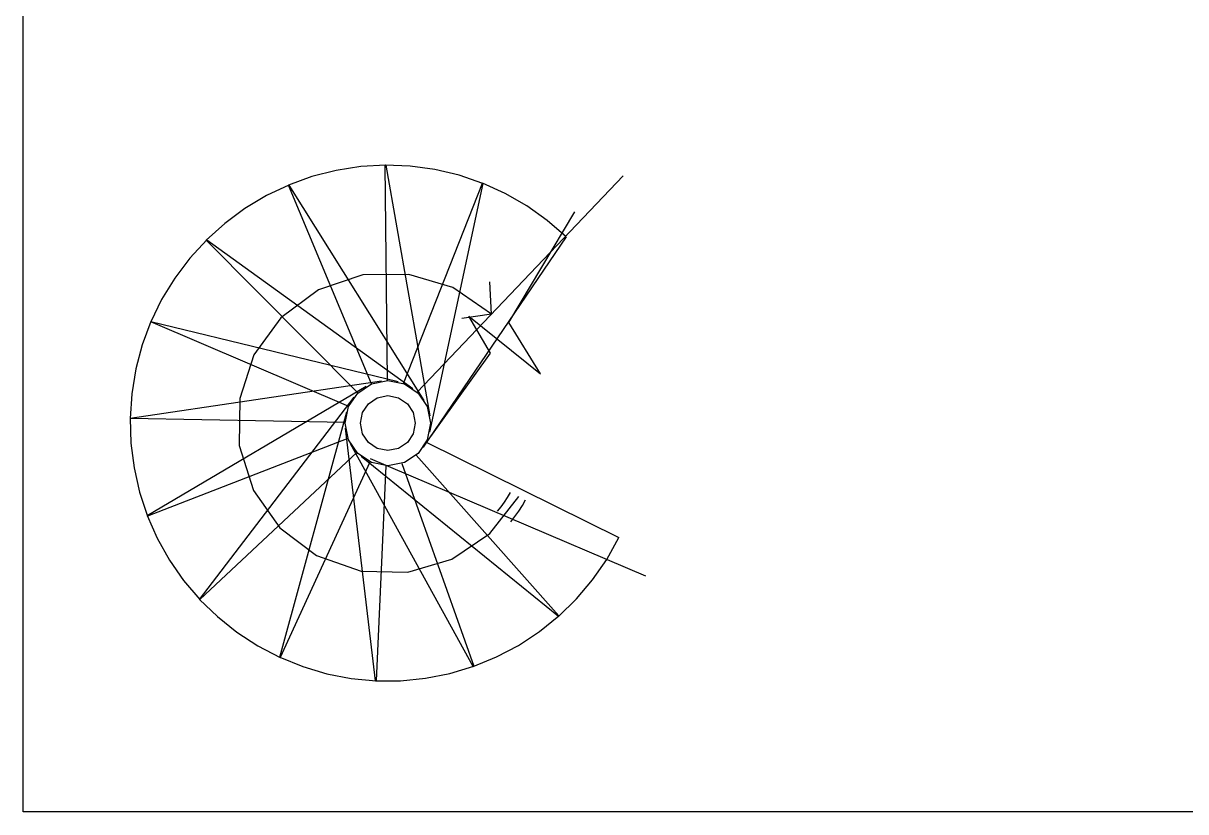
# Model space of a CAD drawing. Header units: metres. Extents: x 2 to 323, y -2 to 254.
# Drawn here: x 116.216 to 121.189, y 116.411 to 119.782 of the extents above; entities that cross this region are included whole.
import ezdxf

# ---------------------------------------------------------------- set-up
doc = ezdxf.new("R2010")
doc.units = ezdxf.units.M
doc.layers.add('0-PROYECCIONES', color=7, linetype='Continuous')
doc.layers.add('0-VISTA-005', color=7, linetype='Continuous')

msp = doc.modelspace()

# ---------------------------------------------------------------- linework, layer by layer
for p, q in [((117.774, 118.255), (117.764, 119.175)), ((117.767, 119.175), (117.955, 118.104)), ((117.842, 118.242), (118.18, 119.098)), ((117.901, 118.204), (118.782, 119.129)), ((118.182, 119.097), (117.954, 118.034)), ((117.705, 118.241), (117.35, 119.089)), ((117.352, 119.09), (117.93, 118.169)), ((117.647, 118.202), (116.999, 118.855)), ((117.001, 118.856), (117.882, 118.22)), ((118.538, 118.869), (117.927, 117.97)), ((116.762, 118.507), (117.819, 118.25)), ((116.762, 118.507), (117.819, 118.25)), ((117.608, 118.144), (116.762, 118.505)), ((116.673, 118.094), (117.749, 118.253)), ((116.746, 117.678), (117.683, 118.23)), ((116.97, 117.319), (117.631, 118.183)), ((117.313, 117.072), (117.6, 118.12)), ((117.593, 118.075), (116.673, 118.092)), ((117.593, 118.075), (116.673, 118.092)), ((117.723, 116.971), (117.594, 118.051)), ((117.605, 118.007), (116.747, 117.675)), ((118.141, 117.032), (117.616, 117.984)), ((117.939, 117.991), (118.764, 117.584)), ((117.643, 117.947), (116.972, 117.318)), ((117.699, 117.906), (117.315, 117.071)), ((118.506, 117.246), (117.661, 117.93)), ((117.7, 117.921), (118.877, 117.419)), ((117.836, 117.9), (118.144, 117.033)), ((117.897, 117.936), (118.507, 117.248)), ((117.767, 117.89), (117.725, 116.971))]:
    msp.add_line(p, q)
for points in [[(117.767, 119.175), (117.66, 119.169), (117.554, 119.152), (117.451, 119.126), (117.35, 119.089)], [(118.182, 119.097), (118.081, 119.132), (117.977, 119.156), (117.871, 119.171), (117.764, 119.175)], [(118.538, 118.869), (118.457, 118.939), (118.37, 119.001), (118.277, 119.054), (118.18, 119.098)], [(117.352, 119.09), (117.256, 119.045), (117.164, 118.99), (117.078, 118.926), (116.999, 118.855)], [(117.001, 118.856), (116.928, 118.778), (116.864, 118.692), (116.808, 118.601), (116.762, 118.505)], [(116.762, 118.507), (116.725, 118.407), (116.698, 118.304), (116.68, 118.198), (116.673, 118.092)], [(116.673, 118.094), (116.676, 117.987), (116.69, 117.881), (116.713, 117.777), (116.747, 117.675)], [(116.746, 117.678), (116.789, 117.58), (116.841, 117.487), (116.902, 117.399), (116.972, 117.318)], [(118.506, 117.246), (118.582, 117.321), (118.651, 117.402), (118.712, 117.49), (118.764, 117.584)], [(116.97, 117.319), (117.047, 117.245), (117.13, 117.178), (117.22, 117.12), (117.315, 117.071)], [(118.141, 117.032), (118.24, 117.073), (118.335, 117.122), (118.424, 117.181), (118.507, 117.248)], [(117.313, 117.072), (117.412, 117.032), (117.514, 117.001), (117.619, 116.981), (117.725, 116.971)], [(117.723, 116.971), (117.83, 116.971), (117.936, 116.982), (118.041, 117.002), (118.144, 117.033)]]:
    msp.add_lwpolyline(points)
for points in [[(117.958, 118.072), (117.944, 118.001), (117.905, 117.943), (117.847, 117.904), (117.776, 117.89), (117.705, 117.904), (117.647, 117.943), (117.607, 118.001), (117.593, 118.072), (117.607, 118.143), (117.647, 118.201), (117.705, 118.24), (117.776, 118.255), (117.847, 118.24), (117.905, 118.201), (117.944, 118.143), (117.958, 118.072)], [(117.958, 118.072), (117.944, 118.001), (117.905, 117.943), (117.847, 117.904), (117.776, 117.89), (117.705, 117.904), (117.647, 117.943), (117.607, 118.001), (117.593, 118.072), (117.607, 118.143), (117.647, 118.201), (117.705, 118.24), (117.776, 118.255), (117.847, 118.24), (117.905, 118.201), (117.944, 118.143), (117.958, 118.072)], [(117.958, 118.072), (117.944, 118.001), (117.905, 117.943), (117.847, 117.904), (117.776, 117.89), (117.705, 117.904), (117.647, 117.943), (117.607, 118.001), (117.593, 118.072), (117.607, 118.143), (117.647, 118.201), (117.705, 118.24), (117.776, 118.255), (117.847, 118.24), (117.905, 118.201), (117.944, 118.143), (117.958, 118.072)], [(117.958, 118.072), (117.944, 118.001), (117.905, 117.943), (117.847, 117.904), (117.776, 117.89), (117.705, 117.904), (117.647, 117.943), (117.607, 118.001), (117.593, 118.072), (117.607, 118.143), (117.647, 118.201), (117.705, 118.24), (117.776, 118.255), (117.847, 118.24), (117.905, 118.201), (117.944, 118.143), (117.958, 118.072)], [(117.958, 118.072), (117.944, 118.001), (117.905, 117.943), (117.847, 117.904), (117.776, 117.89), (117.705, 117.904), (117.647, 117.943), (117.607, 118.001), (117.593, 118.072), (117.607, 118.143), (117.647, 118.201), (117.705, 118.24), (117.776, 118.255), (117.847, 118.24), (117.905, 118.201), (117.944, 118.143), (117.958, 118.072)], [(117.958, 118.072), (117.944, 118.001), (117.905, 117.943), (117.847, 117.904), (117.776, 117.89), (117.705, 117.904), (117.647, 117.943), (117.607, 118.001), (117.593, 118.072), (117.607, 118.143), (117.647, 118.201), (117.705, 118.24), (117.776, 118.255), (117.847, 118.24), (117.905, 118.201), (117.944, 118.143), (117.958, 118.072)], [(117.958, 118.072), (117.944, 118.001), (117.905, 117.943), (117.847, 117.904), (117.776, 117.89), (117.705, 117.904), (117.647, 117.943), (117.607, 118.001), (117.593, 118.072), (117.607, 118.143), (117.647, 118.201), (117.705, 118.24), (117.776, 118.255), (117.847, 118.24), (117.905, 118.201), (117.944, 118.143), (117.958, 118.072)], [(117.958, 118.072), (117.944, 118.001), (117.905, 117.943), (117.847, 117.904), (117.776, 117.89), (117.705, 117.904), (117.647, 117.943), (117.607, 118.001), (117.593, 118.072), (117.607, 118.143), (117.647, 118.201), (117.705, 118.24), (117.776, 118.255), (117.847, 118.24), (117.905, 118.201), (117.944, 118.143), (117.958, 118.072)], [(117.958, 118.072), (117.944, 118.001), (117.905, 117.943), (117.847, 117.904), (117.776, 117.89), (117.705, 117.904), (117.647, 117.943), (117.607, 118.001), (117.593, 118.072), (117.607, 118.143), (117.647, 118.201), (117.705, 118.24), (117.776, 118.255), (117.847, 118.24), (117.905, 118.201), (117.944, 118.143), (117.958, 118.072)], [(117.958, 118.072), (117.944, 118.001), (117.905, 117.943), (117.847, 117.904), (117.776, 117.89), (117.705, 117.904), (117.647, 117.943), (117.607, 118.001), (117.593, 118.072), (117.607, 118.143), (117.647, 118.201), (117.705, 118.24), (117.776, 118.255), (117.847, 118.24), (117.905, 118.201), (117.944, 118.143), (117.958, 118.072)], [(117.958, 118.072), (117.944, 118.001), (117.905, 117.943), (117.847, 117.904), (117.776, 117.89), (117.705, 117.904), (117.647, 117.943), (117.607, 118.001), (117.593, 118.072), (117.607, 118.143), (117.647, 118.201), (117.705, 118.24), (117.776, 118.255), (117.847, 118.24), (117.905, 118.201), (117.944, 118.143), (117.958, 118.072)], [(117.958, 118.072), (117.944, 118.001), (117.905, 117.943), (117.847, 117.904), (117.776, 117.89), (117.705, 117.904), (117.647, 117.943), (117.607, 118.001), (117.593, 118.072), (117.607, 118.143), (117.647, 118.201), (117.705, 118.24), (117.776, 118.255), (117.847, 118.24), (117.905, 118.201), (117.944, 118.143), (117.958, 118.072)], [(117.958, 118.072), (117.944, 118.001), (117.905, 117.943), (117.847, 117.904), (117.776, 117.89), (117.705, 117.904), (117.647, 117.943), (117.607, 118.001), (117.593, 118.072), (117.607, 118.143), (117.647, 118.201), (117.705, 118.24), (117.776, 118.255), (117.847, 118.24), (117.905, 118.201), (117.944, 118.143), (117.958, 118.072)], [(117.958, 118.072), (117.944, 118.001), (117.905, 117.943), (117.847, 117.904), (117.776, 117.89), (117.705, 117.904), (117.647, 117.943), (117.607, 118.001), (117.593, 118.072), (117.607, 118.143), (117.647, 118.201), (117.705, 118.24), (117.776, 118.255), (117.847, 118.24), (117.905, 118.201), (117.944, 118.143), (117.958, 118.072)], [(117.958, 118.072), (117.944, 118.001), (117.905, 117.943), (117.847, 117.904), (117.776, 117.89), (117.705, 117.904), (117.647, 117.943), (117.607, 118.001), (117.593, 118.072), (117.607, 118.143), (117.647, 118.201), (117.705, 118.24), (117.776, 118.255), (117.847, 118.24), (117.905, 118.201), (117.944, 118.143), (117.958, 118.072)], [(117.893, 118.072), (117.884, 118.027), (117.859, 117.989), (117.821, 117.964), (117.776, 117.955), (117.73, 117.964), (117.693, 117.989), (117.667, 118.027), (117.658, 118.072), (117.667, 118.118), (117.693, 118.155), (117.73, 118.181), (117.776, 118.19), (117.821, 118.181), (117.859, 118.155), (117.884, 118.118), (117.893, 118.072)], [(117.893, 118.072), (117.884, 118.027), (117.859, 117.989), (117.821, 117.964), (117.776, 117.955), (117.73, 117.964), (117.693, 117.989), (117.667, 118.027), (117.658, 118.072), (117.667, 118.118), (117.693, 118.155), (117.73, 118.181), (117.776, 118.19), (117.821, 118.181), (117.859, 118.155), (117.884, 118.118), (117.893, 118.072)], [(117.893, 118.072), (117.884, 118.027), (117.859, 117.989), (117.821, 117.964), (117.776, 117.955), (117.73, 117.964), (117.693, 117.989), (117.667, 118.027), (117.658, 118.072), (117.667, 118.118), (117.693, 118.155), (117.73, 118.181), (117.776, 118.19), (117.821, 118.181), (117.859, 118.155), (117.884, 118.118), (117.893, 118.072)], [(117.893, 118.072), (117.884, 118.027), (117.859, 117.989), (117.821, 117.964), (117.776, 117.955), (117.73, 117.964), (117.693, 117.989), (117.667, 118.027), (117.658, 118.072), (117.667, 118.118), (117.693, 118.155), (117.73, 118.181), (117.776, 118.19), (117.821, 118.181), (117.859, 118.155), (117.884, 118.118), (117.893, 118.072)], [(117.893, 118.072), (117.884, 118.027), (117.859, 117.989), (117.821, 117.964), (117.776, 117.955), (117.73, 117.964), (117.693, 117.989), (117.667, 118.027), (117.658, 118.072), (117.667, 118.118), (117.693, 118.155), (117.73, 118.181), (117.776, 118.19), (117.821, 118.181), (117.859, 118.155), (117.884, 118.118), (117.893, 118.072)], [(117.893, 118.072), (117.884, 118.027), (117.859, 117.989), (117.821, 117.964), (117.776, 117.955), (117.73, 117.964), (117.693, 117.989), (117.667, 118.027), (117.658, 118.072), (117.667, 118.118), (117.693, 118.155), (117.73, 118.181), (117.776, 118.19), (117.821, 118.181), (117.859, 118.155), (117.884, 118.118), (117.893, 118.072)], [(117.893, 118.072), (117.884, 118.027), (117.859, 117.989), (117.821, 117.964), (117.776, 117.955), (117.73, 117.964), (117.693, 117.989), (117.667, 118.027), (117.658, 118.072), (117.667, 118.118), (117.693, 118.155), (117.73, 118.181), (117.776, 118.19), (117.821, 118.181), (117.859, 118.155), (117.884, 118.118), (117.893, 118.072)], [(117.893, 118.072), (117.884, 118.027), (117.859, 117.989), (117.821, 117.964), (117.776, 117.955), (117.73, 117.964), (117.693, 117.989), (117.667, 118.027), (117.658, 118.072), (117.667, 118.118), (117.693, 118.155), (117.73, 118.181), (117.776, 118.19), (117.821, 118.181), (117.859, 118.155), (117.884, 118.118), (117.893, 118.072)], [(117.893, 118.072), (117.884, 118.027), (117.859, 117.989), (117.821, 117.964), (117.776, 117.955), (117.73, 117.964), (117.693, 117.989), (117.667, 118.027), (117.658, 118.072), (117.667, 118.118), (117.693, 118.155), (117.73, 118.181), (117.776, 118.19), (117.821, 118.181), (117.859, 118.155), (117.884, 118.118), (117.893, 118.072)], [(117.893, 118.072), (117.884, 118.027), (117.859, 117.989), (117.821, 117.964), (117.776, 117.955), (117.73, 117.964), (117.693, 117.989), (117.667, 118.027), (117.658, 118.072), (117.667, 118.118), (117.693, 118.155), (117.73, 118.181), (117.776, 118.19), (117.821, 118.181), (117.859, 118.155), (117.884, 118.118), (117.893, 118.072)], [(117.893, 118.072), (117.884, 118.027), (117.859, 117.989), (117.821, 117.964), (117.776, 117.955), (117.73, 117.964), (117.693, 117.989), (117.667, 118.027), (117.658, 118.072), (117.667, 118.118), (117.693, 118.155), (117.73, 118.181), (117.776, 118.19), (117.821, 118.181), (117.859, 118.155), (117.884, 118.118), (117.893, 118.072)], [(117.893, 118.072), (117.884, 118.027), (117.859, 117.989), (117.821, 117.964), (117.776, 117.955), (117.73, 117.964), (117.693, 117.989), (117.667, 118.027), (117.658, 118.072), (117.667, 118.118), (117.693, 118.155), (117.73, 118.181), (117.776, 118.19), (117.821, 118.181), (117.859, 118.155), (117.884, 118.118), (117.893, 118.072)], [(117.893, 118.072), (117.884, 118.027), (117.859, 117.989), (117.821, 117.964), (117.776, 117.955), (117.73, 117.964), (117.693, 117.989), (117.667, 118.027), (117.658, 118.072), (117.667, 118.118), (117.693, 118.155), (117.73, 118.181), (117.776, 118.19), (117.821, 118.181), (117.859, 118.155), (117.884, 118.118), (117.893, 118.072)], [(117.893, 118.072), (117.884, 118.027), (117.859, 117.989), (117.821, 117.964), (117.776, 117.955), (117.73, 117.964), (117.693, 117.989), (117.667, 118.027), (117.658, 118.072), (117.667, 118.118), (117.693, 118.155), (117.73, 118.181), (117.776, 118.19), (117.821, 118.181), (117.859, 118.155), (117.884, 118.118), (117.893, 118.072)], [(117.893, 118.072), (117.884, 118.027), (117.859, 117.989), (117.821, 117.964), (117.776, 117.955), (117.73, 117.964), (117.693, 117.989), (117.667, 118.027), (117.658, 118.072), (117.667, 118.118), (117.693, 118.155), (117.73, 118.181), (117.776, 118.19), (117.821, 118.181), (117.859, 118.155), (117.884, 118.118), (117.893, 118.072)]]:
    msp.add_lwpolyline(points, close=True)
at = {"layer": '0-PROYECCIONES'}
msp.add_lwpolyline([(131.146, 127.361), (131.146, 127.361), (131.146, 127.361), (131.146, 116.411), (116.216, 116.411), (116.216, 119.911)], dxfattribs=at)
at = {"layer": '0-VISTA-005'}
for p, q in [((118.293, 118.503), (118.576, 118.976)), ((118.219, 118.538), (118.212, 118.677)), ((118.219, 118.538), (118.092, 118.519)), ((118.122, 118.529), (118.428, 118.283)), ((118.215, 118.371), (118.122, 118.529)), ((118.428, 118.283), (118.293, 118.503)), ((117.927, 117.97), (118.215, 118.371))]:
    msp.add_line(p, q, dxfattribs=at)
for points in [[(118.219, 118.538), (118.054, 118.652), (117.866, 118.708), (117.669, 118.706), (117.479, 118.642), (117.318, 118.523), (117.203, 118.364), (117.142, 118.177), (117.14, 117.976), (117.201, 117.785), (117.314, 117.625), (117.471, 117.506), (117.661, 117.44), (117.861, 117.435), (118.049, 117.491), (118.212, 117.601), (118.336, 117.759)], [(118.245, 117.696), (118.26, 117.715), (118.274, 117.735), (118.287, 117.755), (118.3, 117.776)], [(118.302, 117.65), (118.319, 117.673), (118.336, 117.696), (118.351, 117.72), (118.365, 117.745)]]:
    msp.add_lwpolyline(points, dxfattribs=at)

doc.saveas('drawing.dxf')
